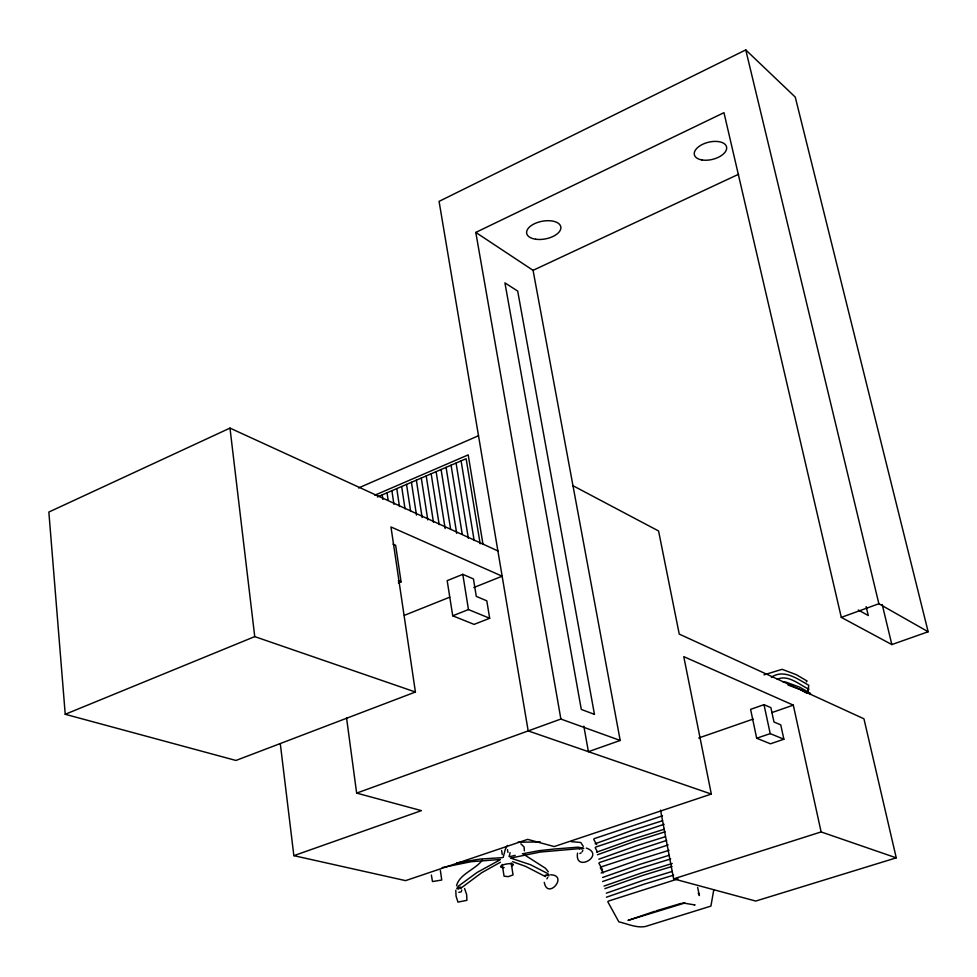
<?xml version="1.0" encoding="UTF-8"?>
<svg xmlns="http://www.w3.org/2000/svg" width="977" height="977" viewBox="0 0 977 977"><rect width="100%" height="100%" fill="white"/><g stroke="black" fill="none" stroke-linecap="round" stroke-linejoin="round"><path stroke-width="1.47" d="M456.54 885.76C459.434 873.817 475.933 869.457 482.443 859.833M461.791 890.658L461.632 889.998M524.356 850.833L524.099 846.998L520.863 843.823M807.832 692.608L808.773 685.268C797.598 679.064 784.177 668.671 771.378 677.22M713.796 889.681L710.914 906.094L645.394 926.501C636.454 928.174 627.417 923.827 618.832 921.836L607.816 901.783L608.415 901.087L678.026 878.873M503.204 857.366L505.341 849.184L507.503 845.41M509.151 856.573L510.079 852.64M577.541 853.092C574.415 873.34 605.874 855.058 586.359 848.073M582.145 851.736L582.854 850.344M546.9 878.836L547.743 877.431M455.795 890.279L456.051 896.104L457.957 902.101L466.921 900.33L466.64 894.505L464.563 888.496M595.127 843.786L632.266 830.352L662.553 820.729M596.593 852.213L633.804 838.852L664.165 829.265M597.435 854.753L634.671 841.405L665.056 831.83M598.84 859.21L636.137 845.899L665.117 836.788M601.136 872.998L638.543 859.797L669.062 850.295M602.553 877.505L640.02 864.327L669.135 855.29M602.626 881.535L640.106 868.394L670.686 858.93M604.042 886.066L641.596 872.937L672.213 863.497M604.885 888.63L642.475 875.526L672.017 866.44M606.314 893.161L643.953 880.094L672.152 871.447M606.387 897.228L644.051 884.185L673.666 875.136M806.306 681.922L807.1 681.018L796.304 674.68L782.113 669.318L763.99 674.851M808.138 690.104L808.932 689.2C799.369 684.853 788.305 674.215 777.252 679.296M809.811 694.366L810.605 693.462L799.821 687.234L785.618 681.995L783.236 682.178M461.339 891.806L458.763 892.343M548.732 875.978L549.086 875.013L547.731 873.56L530.535 864.73L511.02 858.221M581.205 852.848L579.813 853.507M475.799 232.416L533.063 270.336L620.187 740.456L560.883 719.048L475.799 232.416L723.969 112.673L841.295 617.379L891.842 644.576L928.15 631.753L795.254 97.089L745.756 49.912L439.076 201.372L528.178 730.906L711.317 794.069L683.766 656.629L793.3 705.138L821.12 831.928L896.251 857.843L863.949 718.803L679.247 634.097L658.571 530.975L572.571 485.496M499.674 860.065L477.142 872.424L458.311 886.2L456.784 888.691L458.775 889.033M500.407 862.251L481.722 872.705L460.35 888.594M533.063 270.336L738.612 174.248M497.904 550.943L229.986 428.097L48.85 512.058L65.227 714.285L235.933 760.46L415.408 692.021L390.971 526.957L502.154 576.198L473.821 587.543M547.523 875.551C549.758 873.853 542.076 875.734 545.801 875.917M358.51 487.963L478.51 435.742M374.814 495.205L468.191 454.891L482.992 544.287M377.366 496.975L466.127 458.726L480.171 543.823M581.84 848.512C584.38 846.937 576.967 848.183 579.715 848.879M65.227 714.285L254.741 636.613L415.408 692.021M398.372 582.951L401.071 581.852L395.636 545.276L393.023 544.14M462.805 574.329L447.185 580.656L452.717 615.791L474.077 624.388L489.672 618.282L486.802 600.818L476.287 596.385L473.454 578.946L462.805 574.329L468.459 609.563L489.672 618.282M404.417 615.327L449.738 597.179M452.717 615.791L468.459 609.563M460.619 887.922C463.306 886.298 455.367 887.812 458.86 888.227M346.542 717.826L356.642 793.104L560.883 719.048M841.295 617.379L878.873 603.749L928.15 631.753M280.301 743.705L293.857 855.657L421.405 810.629L356.642 793.104M620.187 740.456L588.41 751.679L583.843 726.167M764.002 704.661L750.592 709.351L756.687 738.246L770.462 743.802L783.872 739.235L780.757 724.861L773.967 721.991L770.877 707.629L764.002 704.661L770.206 733.617L783.872 739.235M698.738 737.989L753.182 719.084M771.806 712.612L793.3 705.138M756.687 738.246L770.206 733.617M711.317 794.069L554.228 846.558L527.69 839.377L405.577 880.631L293.857 855.657M655.03 911.199L627.991 920.419L684.926 902.98M662.491 815.807L594.321 838.608L593.735 839.353L596.617 844.58M660.55 810.165L673.629 878.86L821.12 831.928M664.104 824.319L595.775 847.035L595.201 847.767L597.362 851.7M666.668 840.403L599.499 862.496L598.913 863.228L602.54 869.823M668.183 844.934L600.904 866.978L600.318 867.71L603.224 872.986M896.251 857.843L755.734 901.063L673.629 878.86M656.483 910.759L681.189 903.359M456.723 862.96L480.318 859.039L502.373 857.647M442.251 867.576L471.073 861.714L500.334 859.479M509.481 856.682L515.209 855.4M510.947 858.014L540.366 852.029L580.656 848.537M522.292 853.837L538.974 850.686L554.68 848.989L578.152 847.169L583.782 848.366L581.376 848.915M682.63 902.919L695.074 904.971L694.085 904.69M550.637 874.794C568.87 875.282 547.596 900.44 544.262 882.378M517.981 842.211L540.318 841.942M571.057 841.637L580.814 842.492L583.306 846.4M545.471 876.601L525.553 866.343L512.559 861.69M787.999 685.036L800.774 689.738L806.758 693.182M398.274 580.704L401.071 581.852M858.282 610.014L868.272 615.534L866.147 606.644M523.745 854.374L545.459 868.26L548.317 871.789M698.213 892.978L699.422 895.555L697.639 887.409M882.219 604.592L891.842 644.576M745.756 49.912L878.873 603.749M461.095 460.888L474.163 540.55M507.478 849.624L507.93 852.384M456.076 463.049L468.313 538.144M451.069 465.211L462.243 534.248M511.191 862.899L513.035 874.903L508.37 876.638L504.071 876.21L502.202 864.462M446.074 467.36L456.686 533.344M441.091 469.51L450.666 529.449M436.121 471.647L445.158 528.545M431.162 473.796L439.186 524.661M426.216 475.921L433.47 522.268M440.358 870.434L441.751 880.033L432.469 881.547L431.382 875.026M501.604 850.454L502.239 854.582M421.282 478.046L427.792 519.886M416.361 480.171L422.125 517.492M411.439 482.296L416.483 515.111M406.542 484.409L410.633 511.24M401.657 486.509L405.028 508.858M396.772 488.61L399.459 506.477M391.899 490.71L393.926 504.303M387.051 492.811L388.162 500.346M382.202 494.899L382.862 499.418M229.986 428.097L254.741 636.613M504.132 867.6A6.448 1.673 -9.6 0 1 501.616 865.549A6.448 1.673 -9.6 0 1 510.947 863.668A6.448 1.673 -9.6 0 1 511.484 866.111M594.456 714.358L581.303 709.449L504.926 282.89L517.688 291.073L594.456 714.358M701.877 159.947A16.572 8.805 -13.9 0 0 726.68 148.272A16.572 8.805 -13.9 0 0 702.829 144.217A16.572 8.805 -13.9 0 0 701.877 159.947M535.701 239.231A17.378 8.976 -10.8 0 0 560.883 227.385A17.378 8.976 -10.8 0 0 534.651 223.635A17.378 8.976 -10.8 0 0 535.701 239.231"/></g></svg>
